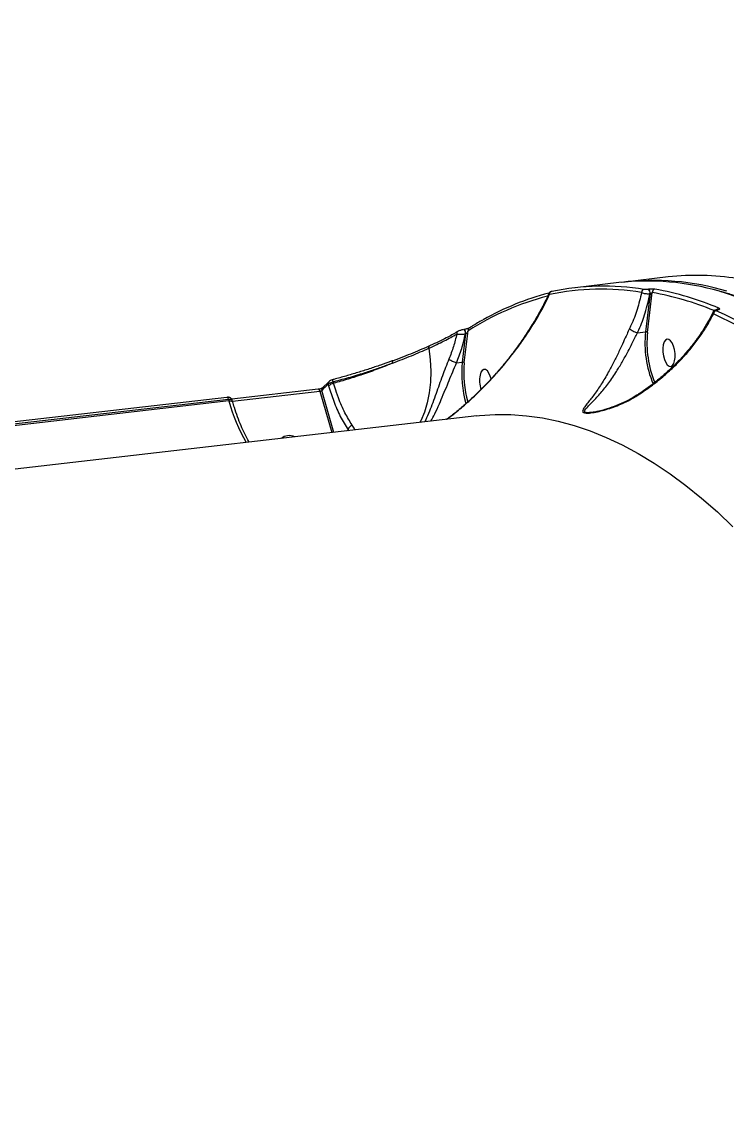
# Model space of a CAD drawing. Header units: millimetres. Extents: x 10684 to 26054, y -4768 to 6894.
# Drawn here: x 18899.5 to 19130.1, y -2613.7 to -2252.4 of the extents above; entities that cross this region are included whole.
import ezdxf

# ---------------------------------------------------------------- set-up
doc = ezdxf.new("R2010")
doc.units = ezdxf.units.MM
doc.layers.add('DIKOM_ОБЪЕКТ', color=7, linetype='Continuous')
doc.layers.add('DIKOM_РАЗМЕР_ОБЪЕКТА', color=7, linetype='Continuous')
doc.styles.add('style1', font='arial.ttf', dxfattribs={"width": 0.8})
doc.dimstyles.new('1-50', dxfattribs={"dimtxt": 300, "dimasz": 200, "dimexe": 100, "dimexo": 0, "dimgap": 100, "dimtad": 1, "dimtxsty": 'style1', "dimcen": 200, "dimclrd": 7, "dimclre": 7, "dimclrt": 7, "dimadec": 1, "dimazin": 2, "dimtfac": 1, "dimtmove": 0, "dimatfit": 2, "dimfxl": 0, "dimlwd": 25, "dimlwe": 18, "dimarcsym": 0})

# ---------------------------------------------------------------- blocks, each defined once
blk = doc.blocks.new('*D12')
at = {"layer": 'Defpoints', "color": 0, "transparency": 16777216}
for p in [(20201.02, 3555.88), (18130.62, -3300.31), (24750.12, -3300.31)]:
    blk.add_point(p, dxfattribs=at)
at = {"layer": 'DIKOM_РАЗМЕР_ОБЪЕКТА', "color": 7, "lineweight": 18, "transparency": 16777216}
for p, q in [((20201.02, 3555.88), (24850.12, 3555.88)), ((18130.62, -3300.31), (24850.12, -3300.31))]:
    blk.add_line(p, q, dxfattribs=at)
at = {"layer": 'DIKOM_РАЗМЕР_ОБЪЕКТА', "color": 7, "lineweight": 25, "transparency": 16777216}
blk.add_line((24750.12, 3355.88), (24750.12, -3100.31), dxfattribs=at)
at = {"layer": 'DIKOM_РАЗМЕР_ОБЪЕКТА', "color": 7, "transparency": 16777216}
for points in [[(24716.79, 3355.88), (24783.45, 3355.88), (24750.12, 3555.88)], [(24716.79, -3100.31), (24783.45, -3100.31), (24750.12, -3300.31)]]:
    blk.add_solid(points, dxfattribs=at)
at = {"layer": 'DIKOM_РАЗМЕР_ОБЪЕКТА', "color": 7, "transparency": 16777216, "insert": (24496.95, 958.92), "char_height": 300, "attachment_point": 5, "rotation": 90, "style": 'style1'}
blk.add_mtext('6850', dxfattribs=at)

msp = doc.modelspace()

# ---------------------------------------------------------------- linework, layer by layer
at = {"layer": 'DIKOM_ОБЪЕКТ', "color": 7, "linetype": 'Continuous', "lineweight": 15}
for p, q in [((19110.941, -2335.792), (19096.592, -2337.448)), ((19094.805, -2337.655), (19080.456, -2339.311)), ((19104.173, -2353.934), (19105.702, -2340.889)), ((19104.479, -2339.826), (19104.45, -2339.83)), ((19104.976, -2341.246), (19103.507, -2353.774)), ((19104.947, -2341.249), (19104.976, -2341.246)), ((19126.931, -2346.521), (19126.839, -2346.532)), ((19126.947, -2346.549), (19127.04, -2346.539)), ((19042.11, -2353.624), (19041.543, -2353.945)), ((19044.645, -2354.429), (19043.539, -2363.686)), ((19044.016, -2353.013), (19043.927, -2353.046)), ((19044.094, -2353.005), (19044.016, -2353.013)), ((19044.205, -2363.846), (19045.447, -2353.44)), ((19044.567, -2354.438), (19044.645, -2354.429)), ((19100.861, -2354.078), (19100.867, -2354.079)), ((19100.867, -2354.079), (19103.507, -2353.774)), ((19041.679, -2363.899), (19041.687, -2363.9)), ((19041.687, -2363.9), (19043.539, -2363.686)), ((19001.123, -2369.459), (19001.121, -2369.456)), ((18996.429, -2372.572), (18968.122, -2375.84)), ((18968.33, -2376.458), (18996.907, -2373.159)), ((18996.907, -2373.159), (19000.861, -2386.751)), ((19001.54, -2386.672), (18997.55, -2372.954)), ((18999.859, -2370.075), (18997.738, -2372.142)), ((18999.655, -2370.902), (18999.813, -2371.445)), ((19001.441, -2370.607), (19001.295, -2370.107)), ((18966.537, -2375.2), (18892.379, -2383.76)), ((18892.857, -2384.347), (18967.015, -2375.787)), ((18967.189, -2376.386), (18893.031, -2384.946)), ((18967.015, -2375.787), (18967.189, -2376.386)), ((18968.383, -2376.64), (18968.203, -2376.021)), ((19085.986, -2380.127), (19085.82, -2380.138)), ((19048.279, -2381.277), (18757.164, -2414.88)), ((19006.156, -2385.821), (19005.839, -2386.176)), ((19006.156, -2385.821), (19006.349, -2386.117))]:
    msp.add_line(p, q, dxfattribs=at)
at = {"layer": 'DIKOM_ОБЪЕКТ', "color": 7, "linetype": 'Continuous', "lineweight": 15, "flags": 128}
for points in [[(19127.662, -2340.464), (19128.867, -2340.811), (19134.332, -2342.592)], [(19042.105, -2353.616), (19042.131, -2353.6), (19042.132, -2353.6)], [(19044.567, -2354.438), (19044.579, -2354.168), (19044.556, -2353.886), (19044.497, -2353.613), (19044.41, -2353.372), (19044.299, -2353.182), (19044.175, -2353.059), (19044.048, -2353.013), (19044.016, -2353.013)], [(19044.645, -2354.429), (19044.657, -2354.159), (19044.634, -2353.877), (19044.575, -2353.604), (19044.488, -2353.363), (19044.377, -2353.173), (19044.253, -2353.05), (19044.126, -2353.003), (19044.098, -2353.004)], [(19032.591, -2359.134), (19033.05, -2362.914), (19033.229, -2366.626), (19033.124, -2370.234), (19032.739, -2373.702), (19032.075, -2376.996), (19031.141, -2380.083), (19029.944, -2382.933), (19029.701, -2383.422)], [(19032.591, -2359.134), (19032.571, -2358.958), (19032.577, -2358.792), (19032.607, -2358.64), (19032.662, -2358.508), (19032.738, -2358.401), (19032.834, -2358.323), (19032.947, -2358.275), (19033.071, -2358.261)], [(19109.331, -2357.987), (19109.174, -2359.115), (19109.18, -2360.364), (19109.347, -2361.633), (19109.663, -2362.819), (19110.101, -2363.827), (19110.627, -2364.574), (19111.197, -2364.999), (19111.766, -2365.069), (19112.286, -2364.778), (19112.718, -2364.15), (19113.024, -2363.234), (19113.18, -2362.107), (19113.175, -2360.857), (19113.007, -2359.588), (19112.692, -2358.402), (19112.253, -2357.395), (19111.728, -2356.648), (19111.157, -2356.222), (19110.589, -2356.152), (19110.068, -2356.443), (19109.637, -2357.072), (19109.331, -2357.987)], [(19020.742, -2363.979), (19020.712, -2363.807), (19020.698, -2363.647), (19020.704, -2363.505), (19020.727, -2363.387), (19020.767, -2363.296), (19020.823, -2363.236), (19020.824, -2363.236)], [(19020.824, -2363.236), (19020.893, -2363.209), (19020.974, -2363.216)], [(19052.969, -2369.173), (19052.723, -2368.314), (19052.285, -2367.306), (19051.759, -2366.559), (19051.189, -2366.134), (19050.621, -2366.064), (19050.1, -2366.355), (19049.669, -2366.983), (19049.363, -2367.899)], [(18996.907, -2373.159), (18996.85, -2372.994), (18996.782, -2372.849), (18996.704, -2372.73), (18996.622, -2372.643), (18996.536, -2372.589), (18996.45, -2372.571), (18996.429, -2372.572)], [(18967.015, -2375.787), (18966.958, -2375.622), (18966.89, -2375.477), (18966.813, -2375.359), (18966.731, -2375.271), (18966.645, -2375.217), (18966.56, -2375.199), (18966.537, -2375.2)], [(18967.189, -2376.386), (18967.524, -2376.361), (18967.818, -2376.369), (18968.06, -2376.408), (18968.24, -2376.478), (18968.352, -2376.576), (18968.383, -2376.639)], [(19048.279, -2381.277), (19049.224, -2381.174), (19054.31, -2380.833), (19059.432, -2380.845), (19064.583, -2381.21), (19069.761, -2381.929), (19074.959, -2383), (19080.173, -2384.422), (19085.398, -2386.195), (19090.63, -2388.316), (19095.863, -2390.784), (19101.092, -2393.595), (19106.313, -2396.749), (19111.52, -2400.24), (19116.71, -2404.068), (19121.876, -2408.227), (19127.015, -2412.714), (19132.122, -2417.525)]]:
    msp.add_lwpolyline(points, dxfattribs=at)
at = {"layer": 'DIKOM_ОБЪЕКТ', "color": 7, "linetype": 'Continuous', "lineweight": 15}
for centre, radius, start, end in [((19104.102, -2422.454), 85.307, 73.96788, 96.25646), ((19105.984, -2421.428), 84.5, 73.38861, 96.99082), ((19120.263, -2417.811), 82.547, 80.75397, 96.48426), ((19094.286, -2426.738), 88.556, 104.68684, 119.69642), ((19072.979, -2341.477), 0.924, 99.32731, 186.76393), ((19089.016, -2421.352), 81.549, 80.6918, 102.00032), ((19089.822, -2420.507), 81.728, 80.69161, 102.00044), ((19103.21, -2340.845), 1.004, 99.69833, 181.84083), ((19103.609, -2340.92), 1.377, 346.19054, 52.35697), ((19103.639, -2340.917), 1.377, 346.18507, 52.36544), ((19106.712, -2340.793), 1.015, 99.91607, 185.39188), ((19088.52, -2437.113), 97.747, 67.49463, 79.87599), ((19089.252, -2436.51), 98.248, 67.06091, 79.86697), ((19093.851, -2428.744), 89.519, 104.49819, 122.73227), ((19126.801, -2347.927), 1.064, 99.56436, 177.6979), ((19064.625, -2482.844), 148.152, 47.35395, 65.63789), ((19065.379, -2482.132), 148.475, 47.35367, 65.63815), ((19127.685, -2347.016), 0.995, 98.13058, 151.34116), ((19126.862, -2346.733), 0.203, 65.14268, 96.66696), ((19126.953, -2346.732), 0.212, 65.78173, 95.86586), ((19042.601, -2354.315), 0.857, 125.37193, 190.95419), ((19046.308, -2353.223), 0.887, 124.45582, 194.10873), ((19138.026, -2357.469), 34.716, 173.89113, 202.55655), ((19137.666, -2357.513), 33.684, 173.89997, 202.46253), ((19079.182, -2367.315), 35.827, 174.18692, 196.11509), ((19078.778, -2367.362), 34.752, 174.19451, 195.68195), ((18962.534, -2380.08), 40.024, 14.42953, 15.38865), ((19058.589, -2369.692), 9.399, 168.99999, 198.17229), ((18998.336, -2372.709), 0.823, 136.57578, 197.36002), ((19094.604, -2470.445), 137.564, 133.64684, 134.87144), ((19000.446, -2370.658), 0.827, 135.16487, 197.15532), ((19002.292, -2374.26), 3.75, 103.11374, 131.37118), ((19024.043, -2360.584), 59.009, 195.53262, 209.87902), ((19008.556, -2386.583), 2.517, 114.44546, 162.39173), ((18986.73, -2391.171), 3.444, 95.92792, 133.00542), ((18986.824, -2392.29), 4.566, 65.07861, 95.65539)]:
    msp.add_arc(centre, radius, start, end, dxfattribs=at)
for points, knots in [([(19072.759, -2340.578), (19072.714, -2340.587), (19072.596, -2340.612), (19072.485, -2340.641), (19072.31, -2340.707), (19072.14, -2340.803), (19071.952, -2340.962), (19071.864, -2341.124), (19071.818, -2341.209)], [0, 0, 0, 0, 0.1647521, 0.4317929, 0.5492684, 0.6633365, 0.8211678, 1, 1, 1, 1]), ([(19102.206, -2340.878), (19101.779, -2342.73), (19100.941, -2346.363), (19099.398, -2350.3), (19098.435, -2352.359), (19098.281, -2352.687)], [0, 0, 0, 0, 0.4665367, 0.9150076, 1, 1, 1, 1]), ([(19102.206, -2340.878), (19102.308, -2340.927), (19102.528, -2341.032), (19103.055, -2341.161), (19103.682, -2341.247), (19104.343, -2341.283), (19104.744, -2341.261), (19104.947, -2341.249)], [0, 0, 0, 0, 0.18477728, 0.39879722, 0.60128685, 0.79901787, 1, 1, 1, 1]), ([(19104.45, -2339.83), (19104.348, -2339.84), (19104.144, -2339.861), (19103.806, -2339.878), (19103.484, -2339.884), (19103.212, -2339.876), (19103.095, -2339.862), (19103.041, -2339.855)], [0, 0, 0, 0, 0.19521841, 0.39013471, 0.59328959, 0.81116074, 1, 1, 1, 1]), ([(19106.537, -2339.794), (19106.458, -2339.783), (19106.289, -2339.76), (19105.894, -2339.748), (19105.426, -2339.755), (19104.931, -2339.78), (19104.63, -2339.811), (19104.479, -2339.826)], [0, 0, 0, 0, 0.189019, 0.4044887, 0.6068503, 0.80338, 1, 1, 1, 1]), ([(19104.976, -2341.246), (19105.016, -2341.239), (19105.067, -2341.231), (19105.176, -2341.202), (19105.308, -2341.154), (19105.471, -2341.071), (19105.609, -2340.979), (19105.672, -2340.918), (19105.702, -2340.889)], [0, 0, 0, 0, 0.1271518, 0.1624975, 0.3404594, 0.5453802, 0.783198, 1, 1, 1, 1]), ([(19331.057, -2796.59), (19330.956, -2794.589), (19330.663, -2788.789), (19330.069, -2779.166), (19329.232, -2767.722), (19328.251, -2756.268), (19327.133, -2744.814), (19325.877, -2733.367), (19324.483, -2721.936), (19322.953, -2710.529), (19321.287, -2699.156), (19319.489, -2687.825), (19317.557, -2676.544), (19315.494, -2665.322), (19313.303, -2654.168), (19310.983, -2643.089), (19308.537, -2632.094), (19305.967, -2621.191), (19303.275, -2610.388), (19300.462, -2599.694), (19297.531, -2589.117), (19294.484, -2578.664), (19291.323, -2568.343), (19288.051, -2558.163), (19284.669, -2548.13), (19281.182, -2538.253), (19277.59, -2528.538), (19273.897, -2518.993), (19270.106, -2509.626), (19266.219, -2500.442), (19262.239, -2491.45), (19258.17, -2482.655), (19254.015, -2474.065), (19249.774, -2465.686), (19245.454, -2457.523), (19241.056, -2449.585), (19236.584, -2441.875), (19232.042, -2434.4), (19227.432, -2427.167), (19222.757, -2420.179), (19218.022, -2413.443), (19213.23, -2406.963), (19208.384, -2400.744), (19203.488, -2394.792), (19198.546, -2389.11), (19193.561, -2383.704), (19188.537, -2378.577), (19183.477, -2373.733), (19178.385, -2369.175), (19173.266, -2364.909), (19168.123, -2360.936), (19162.96, -2357.26), (19157.78, -2353.884), (19152.589, -2350.811), (19147.389, -2348.044), (19142.186, -2345.581), (19136.983, -2343.438), (19132.242, -2341.731), (19129.24, -2340.879), (19127.969, -2340.519)], [0, 0, 0, 0, 0.00935199, 0.02712067, 0.04488975, 0.06265863, 0.08042765, 0.09819653, 0.11596533, 0.13373417, 0.15150321, 0.16927224, 0.18704127, 0.20481036, 0.22257972, 0.24034914, 0.2581187, 0.27588864, 0.29365875, 0.3114289, 0.32919966, 0.34697059, 0.36474193, 0.38251371, 0.40028565, 0.41805828, 0.43583155, 0.4536051, 0.47137928, 0.48915399, 0.5069295, 0.52470564, 0.54248217, 0.56025995, 0.5780384, 0.59581756, 0.61359766, 0.63137855, 0.64916055, 0.66694327, 0.68472704, 0.70251158, 0.72029707, 0.73808307, 0.7558699, 0.77365708, 0.79144452, 0.80923202, 0.82701884, 0.84480466, 0.86258872, 0.88037053, 0.89814922, 0.91592388, 0.93369326, 0.95145654, 0.96921242, 0.98696, 1, 1, 1, 1]), ([(19038.294, -2382.43), (19038.581, -2382.233), (19040.341, -2381.023), (19043.27, -2378.607), (19047.096, -2375.257), (19051.858, -2370.621), (19056.745, -2365.229), (19061.252, -2359.511), (19064.616, -2354.757), (19067.407, -2350.379), (19069.932, -2345.981), (19071.351, -2343.051), (19072.061, -2341.586)], [0, 0, 0, 0, 0.0168687, 0.103737, 0.1898701, 0.2760279, 0.4511957, 0.5835252, 0.6870155, 0.790508, 0.8952552, 1, 1, 1, 1]), ([(19071.854, -2341.217), (19071.6, -2341.794), (19070.772, -2343.669), (19069.077, -2346.898), (19066.77, -2350.917), (19064.145, -2355.026), (19061.348, -2359.037), (19058.343, -2362.982), (19055.203, -2366.764), (19051.852, -2370.458), (19048.409, -2373.931), (19045.059, -2377.04), (19041.889, -2379.736), (19039.738, -2381.471), (19038.565, -2382.302), (19038.402, -2382.417)], [0, 0, 0, 0, 0.0411055, 0.1334905, 0.2279477, 0.3244641, 0.4230465, 0.5113422, 0.6049568, 0.6943902, 0.7798862, 0.8621722, 0.9296314, 0.9902525, 1, 1, 1, 1]), ([(19071.834, -2341.207), (19071.821, -2341.223), (19071.748, -2341.311), (19071.847, -2341.445), (19072.011, -2341.553), (19072.061, -2341.586)], [0, 0, 0, 0, 0.1334301, 0.7354405, 1, 1, 1, 1]), ([(19100.867, -2354.079), (19101.024, -2353.737), (19102.013, -2351.576), (19103.65, -2347.301), (19104.499, -2343.338), (19104.947, -2341.249)], [0, 0, 0, 0, 0.0814689, 0.5156594, 1, 1, 1, 1]), ([(19101.093, -2374.414), (19102.504, -2373.47), (19105.344, -2371.572), (19109.19, -2368.501), (19112.733, -2365.322), (19115.929, -2362.066), (19118.855, -2358.687), (19121.461, -2355.226), (19123.831, -2351.602), (19125.085, -2349.157), (19125.738, -2347.884)], [0, 0, 0, 0, 0.1236835, 0.2488971, 0.3689535, 0.4907426, 0.6125466, 0.7380564, 0.8635704, 1, 1, 1, 1]), ([(19125.57, -2347.264), (19125.524, -2347.373), (19125.063, -2348.452), (19123.931, -2350.537), (19122.161, -2353.498), (19120.103, -2356.464), (19117.805, -2359.408), (19115.284, -2362.294), (19112.573, -2365.078), (19109.717, -2367.722), (19106.74, -2370.196), (19103.879, -2372.364), (19101.945, -2373.639), (19101.096, -2374.199)], [0, 0, 0, 0, 0.0116828, 0.1157057, 0.2200407, 0.3245621, 0.4291358, 0.5335495, 0.6359236, 0.7356422, 0.8324493, 0.9263546, 1, 1, 1, 1]), ([(19125.599, -2347.275), (19125.569, -2347.34), (19125.492, -2347.507), (19125.603, -2347.726), (19125.719, -2347.862), (19125.738, -2347.884)], [0, 0, 0, 0, 0.3459953, 0.8953423, 1, 1, 1, 1]), ([(19126.831, -2346.537), (19126.677, -2346.559), (19126.387, -2346.6), (19126.032, -2346.752), (19125.736, -2346.973), (19125.633, -2347.179), (19125.592, -2347.262)], [0, 0, 0, 0, 0.3071902, 0.5744856, 0.8283669, 1, 1, 1, 1]), ([(19126.624, -2346.877), (19126.562, -2346.842), (19126.452, -2346.781), (19126.471, -2346.689), (19126.595, -2346.617), (19126.773, -2346.572), (19126.907, -2346.555), (19126.947, -2346.549)], [0, 0, 0, 0, 0.3025753, 0.534672, 0.7254432, 0.9170457, 1, 1, 1, 1]), ([(19127.219, -2346.467), (19127.213, -2346.469), (19127.201, -2346.473), (19127.101, -2346.498), (19126.992, -2346.513), (19126.93, -2346.521)], [0, 0, 0, 0, 0.2966122, 0.6049056, 1, 1, 1, 1]), ([(19127.04, -2346.539), (19127.1, -2346.531), (19127.311, -2346.503), (19127.59, -2346.431), (19127.783, -2346.315), (19127.809, -2346.174), (19127.638, -2346.081), (19127.545, -2346.031)], [0, 0, 0, 0, 0.0796057, 0.2757019, 0.4707428, 0.7105411, 1, 1, 1, 1]), ([(19050.12, -2349.938), (19049.05, -2350.542), (19047.605, -2351.358), (19046.177, -2352.258), (19045.806, -2352.492)], [0, 0, 0, 0, 0.73998957, 1, 1, 1, 1]), ([(19032.591, -2359.134), (19034.334, -2358.321), (19037.863, -2356.676), (19040.45, -2355.217), (19041.759, -2354.478)], [0, 0, 0, 0, 0.49373508, 1, 1, 1, 1]), ([(19041.807, -2353.843), (19040.696, -2354.469), (19038.243, -2355.85), (19034.9, -2357.409), (19033.071, -2358.261)], [0, 0, 0, 0, 0.4529559, 1, 1, 1, 1]), ([(19041.759, -2354.478), (19041.427, -2355.848), (19040.76, -2358.604), (19039.686, -2361.324), (19039.147, -2362.69)], [0, 0, 0, 0, 0.4973091, 1, 1, 1, 1]), ([(19041.687, -2363.9), (19042.291, -2362.343), (19043.508, -2359.21), (19044.213, -2356.036), (19044.567, -2354.438)], [0, 0, 0, 0, 0.49676072, 1, 1, 1, 1]), ([(19041.759, -2354.478), (19041.909, -2354.488), (19042.208, -2354.508), (19042.897, -2354.513), (19043.646, -2354.494), (19044.219, -2354.464), (19044.499, -2354.443), (19044.567, -2354.438)], [0, 0, 0, 0, 0.2420888, 0.4844667, 0.717645, 0.9313742, 1, 1, 1, 1]), ([(19043.848, -2353.042), (19043.77, -2353.053), (19043.539, -2353.086), (19043.126, -2353.193), (19042.623, -2353.359), (19042.309, -2353.489), (19042.145, -2353.594), (19042.133, -2353.601)], [0, 0, 0, 0, 0.11928046, 0.35283587, 0.61263473, 0.97160758, 1, 1, 1, 1]), ([(19045.801, -2352.494), (19045.786, -2352.503), (19045.744, -2352.529), (19045.54, -2352.628), (19045.201, -2352.755), (19044.786, -2352.875), (19044.435, -2352.953), (19044.203, -2352.993), (19044.114, -2353.001), (19044.098, -2353.003)], [0, 0, 0, 0, 0.1005265, 0.2830131, 0.5247785, 0.7133944, 0.8572467, 0.9731154, 1, 1, 1, 1]), ([(19044.645, -2354.429), (19044.666, -2354.425), (19044.712, -2354.416), (19044.814, -2354.364), (19044.961, -2354.244), (19045.146, -2354.024), (19045.32, -2353.743), (19045.406, -2353.537), (19045.447, -2353.44)], [0, 0, 0, 0, 0.0437231, 0.0955158, 0.2159514, 0.4188719, 0.7240765, 1, 1, 1, 1]), ([(19098.281, -2352.687), (19098.004, -2353.282), (19097.334, -2354.72), (19096.25, -2357.101), (19094.886, -2360.049), (19093.337, -2363.25), (19091.428, -2366.896), (19089.294, -2370.534), (19086.985, -2373.954), (19085.146, -2376.353), (19083.837, -2377.993), (19083.101, -2379.029), (19082.796, -2379.775), (19083.095, -2380.232), (19084.05, -2380.411), (19085.691, -2380.303), (19087.749, -2379.946), (19090.846, -2379.177), (19094.861, -2377.775), (19098.55, -2375.99), (19100.574, -2374.735), (19101.093, -2374.414)], [0, 0, 0, 0, 0.0311463, 0.0753843, 0.1207351, 0.1821157, 0.2453876, 0.3302607, 0.41761, 0.5065788, 0.5523804, 0.5980997, 0.6383968, 0.6670923, 0.6962048, 0.7286718, 0.7668112, 0.8059841, 0.8877663, 0.9712456, 1, 1, 1, 1]), ([(19085.82, -2380.138), (19085.354, -2380.184), (19084.502, -2380.269), (19083.917, -2380.174), (19083.561, -2380.009), (19083.437, -2379.679), (19083.915, -2378.976), (19084.816, -2378.013), (19086.374, -2376.46), (19088.493, -2374.205), (19091.14, -2370.953), (19093.515, -2367.55), (19095.641, -2364.076), (19097.308, -2361.084), (19098.76, -2358.259), (19099.916, -2356.045), (19100.544, -2354.605), (19100.86, -2354.079), (19100.861, -2354.078)], [0, 0, 0, 0, 0.0374426, 0.0683826, 0.0744888, 0.1115286, 0.1654882, 0.2274191, 0.2894679, 0.4173695, 0.5375169, 0.6603537, 0.7465082, 0.8347526, 0.8957021, 0.9579757, 0.9999683, 1, 1, 1, 1]), ([(19098.281, -2352.687), (19098.291, -2352.699), (19098.371, -2352.792), (19098.6, -2352.997), (19099.073, -2353.314), (19099.66, -2353.627), (19100.29, -2353.903), (19100.67, -2354.02), (19100.861, -2354.078)], [0, 0, 0, 0, 0.02598076, 0.20957592, 0.40718157, 0.6047703, 0.80239742, 1, 1, 1, 1]), ([(19104.173, -2353.934), (19104.166, -2353.928), (19104.149, -2353.912), (19104.096, -2353.875), (19103.994, -2353.827), (19103.837, -2353.785), (19103.665, -2353.764), (19103.56, -2353.771), (19103.507, -2353.774)], [0, 0, 0, 0, 0.05374497, 0.14137603, 0.35600649, 0.57057564, 0.78534697, 1, 1, 1, 1]), ([(19020.742, -2363.979), (19022.852, -2363.177), (19027.121, -2361.553), (19030.754, -2359.946), (19032.591, -2359.134)], [0, 0, 0, 0, 0.49416655, 1, 1, 1, 1]), ([(19033.071, -2358.261), (19031.24, -2359.073), (19027.535, -2360.714), (19023.178, -2362.376), (19020.974, -2363.216)], [0, 0, 0, 0, 0.4941739, 1, 1, 1, 1]), ([(19039.147, -2362.69), (19038.785, -2363.591), (19038.062, -2365.393), (19037.004, -2368.247), (19035.969, -2371.123), (19034.914, -2374.079), (19033.853, -2376.994), (19032.729, -2379.898), (19031.861, -2382.007), (19031.351, -2383.023), (19031.24, -2383.244)], [0, 0, 0, 0, 0.122209, 0.2444699, 0.37205, 0.4996941, 0.6435707, 0.7875162, 0.9538508, 1, 1, 1, 1]), ([(19041.679, -2363.899), (19041.462, -2363.845), (19041.049, -2363.741), (19040.384, -2363.476), (19039.797, -2363.178), (19039.403, -2362.917), (19039.216, -2362.758), (19039.158, -2362.701), (19039.147, -2362.69)], [0, 0, 0, 0, 0.2350548, 0.4471887, 0.6593019, 0.8713561, 0.9764203, 1, 1, 1, 1]), ([(19020.807, -2363.203), (19020.648, -2363.262), (19019.354, -2363.748), (19016.788, -2364.648), (19013.119, -2365.886), (19009.331, -2367.087), (19005.47, -2368.229), (19002.719, -2369.008), (19001.262, -2369.38), (19001.113, -2369.418)], [0, 0, 0, 0, 0.0264549, 0.2151926, 0.4052296, 0.5961233, 0.7873574, 0.9782461, 1, 1, 1, 1]), ([(19001.295, -2370.107), (19003.962, -2369.376), (19008.001, -2368.269), (19013.236, -2366.602), (19017.092, -2365.305), (19019.537, -2364.417), (19020.742, -2363.979)], [0, 0, 0, 0, 0.3951668, 0.5986687, 0.8021639, 1, 1, 1, 1]), ([(19020.742, -2363.979), (19019.171, -2364.622), (19016.01, -2365.917), (19011.13, -2367.658), (19006.259, -2369.244), (19003.052, -2370.151), (19001.441, -2370.607)], [0, 0, 0, 0, 0.2598465, 0.5228445, 0.760225, 1, 1, 1, 1]), ([(19033.212, -2383.017), (19033.646, -2382.232), (19034.585, -2380.539), (19035.957, -2377.567), (19037.334, -2374.351), (19038.592, -2371.287), (19039.806, -2368.292), (19040.74, -2366.088), (19041.346, -2364.63), (19041.599, -2364.117), (19041.678, -2363.9), (19041.679, -2363.899)], [0, 0, 0, 0, 0.1615135, 0.3487351, 0.504373, 0.6598696, 0.7920173, 0.9240753, 0.9690053, 0.9999378, 1, 1, 1, 1]), ([(19044.205, -2363.846), (19044.199, -2363.841), (19044.182, -2363.826), (19044.13, -2363.788), (19044.026, -2363.739), (19043.869, -2363.696), (19043.697, -2363.675), (19043.592, -2363.682), (19043.539, -2363.686)], [0, 0, 0, 0, 0.0459211, 0.1413534, 0.3560282, 0.5705964, 0.7853547, 1, 1, 1, 1]), ([(19001.301, -2369.412), (19001.183, -2369.442), (19000.868, -2369.519), (19000.34, -2369.712), (19000.033, -2369.948), (18999.864, -2370.077)], [0, 0, 0, 0, 0.21245062, 0.56680349, 1, 1, 1, 1]), ([(18997.744, -2372.136), (18997.741, -2372.139), (18997.733, -2372.146), (18997.656, -2372.196), (18997.509, -2372.273), (18997.272, -2372.372), (18996.957, -2372.472), (18996.653, -2372.543), (18996.493, -2372.562), (18996.434, -2372.569)], [0, 0, 0, 0, 0.0869511, 0.1927779, 0.3201151, 0.4882315, 0.6759504, 0.8803977, 1, 1, 1, 1]), ([(18996.907, -2373.159), (18996.959, -2373.152), (18997.064, -2373.137), (18997.232, -2373.095), (18997.382, -2373.044), (18997.491, -2372.994), (18997.533, -2372.966), (18997.55, -2372.954)], [0, 0, 0, 0, 0.2139402, 0.4282688, 0.6428344, 0.8579437, 1, 1, 1, 1]), ([(18999.655, -2370.902), (18999.679, -2370.879), (18999.791, -2370.77), (19000.099, -2370.565), (19000.649, -2370.305), (19001.08, -2370.173), (19001.295, -2370.107)], [0, 0, 0, 0, 0.0819158, 0.3880013, 0.6939769, 1, 1, 1, 1]), ([(18999.813, -2371.445), (19000.347, -2373.135), (19001.474, -2376.703), (19003.607, -2381.624), (19005.298, -2384.409), (19006.156, -2385.821)], [0, 0, 0, 0, 0.3069723, 0.64847, 1, 1, 1, 1]), ([(19007.514, -2384.291), (19006.713, -2382.99), (19005.087, -2380.35), (19003.228, -2376.029), (19002.058, -2372.678), (19001.571, -2371.044), (19001.441, -2370.607)], [0, 0, 0, 0, 0.3414963, 0.6929955, 0.9180142, 1, 1, 1, 1]), ([(18968.187, -2376.027), (18968.178, -2375.98), (18968.145, -2375.804), (18967.956, -2375.562), (18967.679, -2375.347), (18967.357, -2375.223), (18966.989, -2375.163), (18966.692, -2375.195), (18966.53, -2375.212)], [0, 0, 0, 0, 0.0669953, 0.2507442, 0.4117991, 0.5684257, 0.7642209, 1, 1, 1, 1]), ([(18967.015, -2375.787), (18967.143, -2375.775), (18967.466, -2375.746), (18967.873, -2375.783), (18968.148, -2375.881), (18968.169, -2375.99), (18968.177, -2376.029)], [0, 0, 0, 0, 0.2026556, 0.511998, 0.8215129, 1, 1, 1, 1]), ([(18973.821, -2389.872), (18973.775, -2389.794), (18973.279, -2388.953), (18972.374, -2387.193), (18971.141, -2384.513), (18969.997, -2381.62), (18969.082, -2378.975), (18968.573, -2377.275), (18968.383, -2376.64)], [0, 0, 0, 0, 0.0217547, 0.2336395, 0.4460789, 0.6590967, 0.872598, 1, 1, 1, 1]), ([(19101.094, -2374.21), (19100.455, -2374.624), (19098.907, -2375.629), (19096.284, -2376.951), (19093.266, -2378.222), (19090.562, -2379.119), (19088.402, -2379.688), (19086.992, -2379.983), (19086.27, -2380.083), (19085.983, -2380.122)], [0, 0, 0, 0, 0.1341415, 0.3251254, 0.5215973, 0.7227442, 0.8424582, 0.93752, 1, 1, 1, 1]), ([(19101.108, -2374.219), (19101.103, -2374.218), (19101.064, -2374.212), (19101.069, -2374.295), (19101.087, -2374.386), (19101.093, -2374.414)], [0, 0, 0, 0, 0.0994581, 0.7230891, 1, 1, 1, 1]), ([(19008.425, -2385.878), (19008.399, -2385.811), (19008.192, -2385.292), (19007.83, -2384.757), (19007.514, -2384.291)], [0, 0, 0, 0, 0.1272921, 1, 1, 1, 1])]:
    msp.add_open_spline(points, degree=3, knots=knots, dxfattribs=at)

# ---------------------------------------------------------------- dimensions: what is measured, and where the dimension line sits
at = {"layer": 'DIKOM_РАЗМЕР_ОБЪЕКТА'}
dim = msp.add_linear_dim(base=(24750.121, -3300.313), p1=(20201.023, 3555.882), p2=(18130.618, -3300.313), angle=90, text='6850', dimstyle='1-50', dxfattribs=at)
dim.commit()
dim.dimension.update_dxf_attribs({"geometry": '*D12', "text_midpoint": (24750.121, 958.916), "dimtype": 160})

doc.saveas('drawing.dxf')
